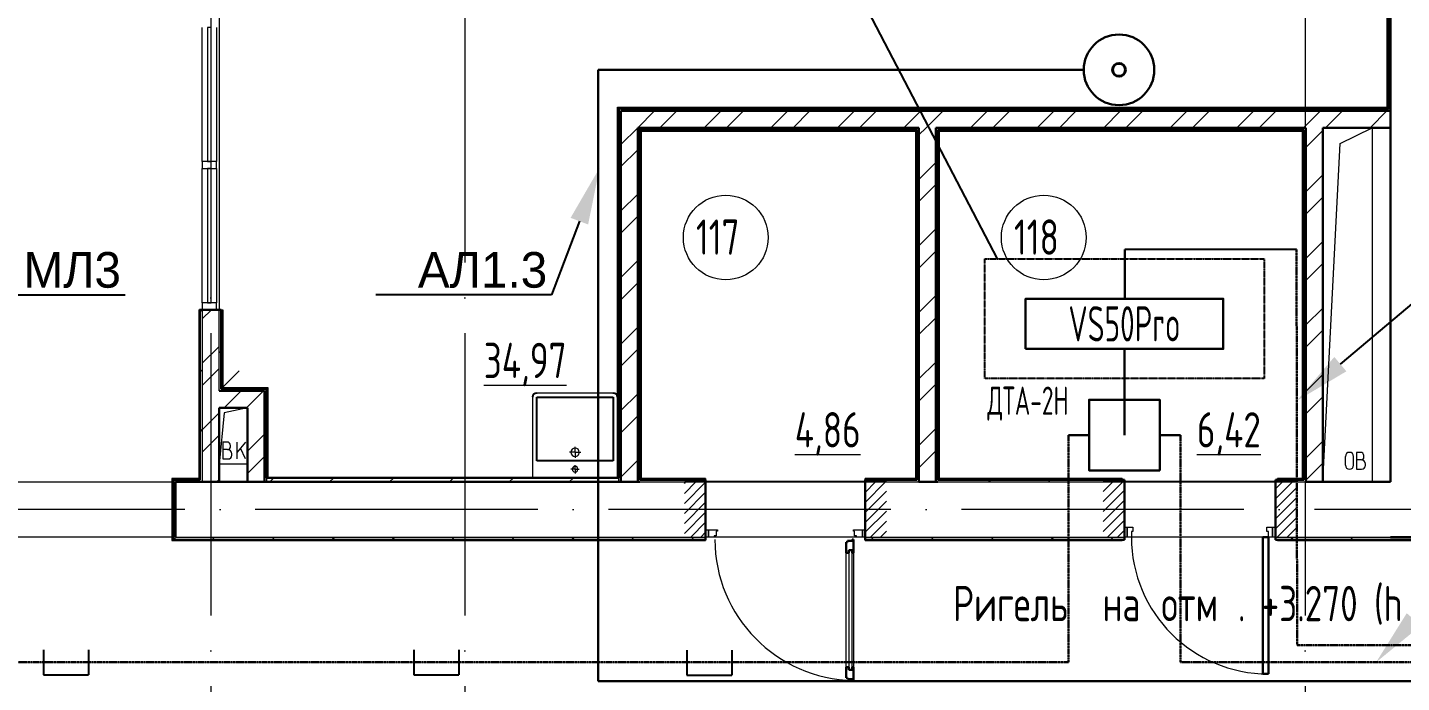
# Model space of a CAD drawing. Header units: millimetres. Extents: x -259793 to 503324, y -44556 to 93494.
# Drawn here: x -31705 to -21975, y -14150 to -9509 of the extents above; entities that cross this region are included whole.
import ezdxf
from ezdxf import colors
from ezdxf.entities.mleader import LeaderData, LeaderLine
from ezdxf.math import Vec2, Vec3

# ---------------------------------------------------------------- set-up
doc = ezdxf.new("R2010")
doc.units = ezdxf.units.MM
for name, pattern in [('ADSK_Линия сетки', [25, 20, -2.5, 0, -2.5]), ('ADSK_Сверху', [450, 300, -150]), ('ADSK_Штриховая_ш2 п1_5', [4.5, 3, -1.5]), ('HIDDEN', [0.375, 0.25, -0.125]), ('фантом2', [31.75, 15.875, -3.175, 3.175, -3.175, 3.175, -3.175])]:
    doc.linetypes.add(name, pattern=pattern)
doc.layers.add('PDF _06 ТВ кабель эфирный', color=5, linetype='Continuous')
doc.layers.add('Узлы', color=7, linetype='Continuous')
for name, color, linetype, lineweight in [('RC-Выноски', 7, 'Continuous', 0), ('RC-Линии_связи-Адресные', 5, 'Continuous', 30), ('Text', 7, 'Continuous', 15), ('Аннотация', 7, 'Continuous', 18), ('Витраж', 7, 'Continuous', 9), ('Двери', 252, 'Continuous', 9), ('Линии', 7, 'Continuous', 9), ('лс', 5, 'Continuous', 30), ('Марки помещений', 252, 'Continuous', 20), ('Оборудование', 8, 'Continuous', 18), ('Ограждение', 252, 'Continuous', 9), ('Оси', 252, 'Continuous', 9), ('Панели витража', 252, 'Continuous', 9), ('Перекрытие', 252, 'Continuous', 18), ('Примечания', 7, 'Continuous', 25), ('Радио', 7, 'Continuous', 30), ('Стены внутренние', 7, 'Continuous', 18), ('Стены наружные', 7, 'Continuous', 18), ('Стены штриховка', 7, 'Continuous', 9)]:
    doc.layers.add(name, color=color, linetype=linetype, lineweight=lineweight)
doc.layers.add('Двери открывание', color=7, linetype='Continuous', lineweight=9, true_color=0xc0c0c0)
doc.styles.add('GOST Common_3', font='', dxfattribs={"height": 3.5})
doc.styles.add('Mipgost_5', font='', dxfattribs={"height": 250})
doc.styles.add('TEXT', font='', dxfattribs={"width": 0.75})
doc.styles.get('GOST Common_3').set_extended_font_data('GOST 2.304 type A')
doc.styles.get('Mipgost_5').set_extended_font_data('Mipgost')
doc.styles.get('TEXT').set_extended_font_data('GOST type A')
pattern_1 = [(0, (-32119.8, 96), (0, 600), []), (90, (-32119.8, 96), (-600, 4e-14), [])]

# ---------------------------------------------------------------- blocks, each defined once
blk = doc.blocks.new('РозеткаТВ')
at = {"layer": 'Text', "color": 3, "lineweight": 30}
blk.add_circle((-3.6, 3.2), 250, dxfattribs=at)
at = {"layer": 'Text', "color": 3, "lineweight": 40}
blk.add_circle((-3.6, 3.2), 45.8, dxfattribs=at)
blk = doc.blocks.new('_None')
blk = doc.blocks.new('1 этаж')
at = {"layer": 'Двери', "lineweight": 18, "true_color": 0x636466}
h = blk.add_hatch(dxfattribs=at)
h.set_pattern_fill('FP_2', color=251, angle=180, style=0, pattern_type=2)
h.set_pattern_definition([(225, (-26210.93, -11543.73), (35.3553, -35.3553), [])])
h.paths.add_polyline_path([(-25620.9, -11738.7), (-25620.9, -11348.7), (-25770.9, -11348.7), (-25770.9, -11738.7)])
h.paths.add_polyline_path([(-27050.9, -11738.7), (-26900.9, -11738.7), (-26900.9, -11348.7), (-27050.9, -11348.7)])
h = blk.add_hatch(dxfattribs=at)
h.set_pattern_fill('FP_2', color=251, angle=180, style=0, pattern_type=2)
h.set_pattern_definition([(225, (-23400.93, -11543.73), (35.3553, -35.3553), [])])
h.paths.add_polyline_path([(-22715.9, -11738.7), (-22715.9, -11348.7), (-22865.9, -11348.7), (-22865.9, -11738.7)])
h.paths.add_polyline_path([(-24085.9, -11738.7), (-23935.9, -11738.7), (-23935.9, -11348.7), (-24085.9, -11348.7)])
at = {"layer": 'Ограждение', "true_color": 0x636466}
h = blk.add_hatch(dxfattribs=at)
h.set_pattern_fill('FP_25', color=251, style=0, pattern_type=2)
h.set_pattern_definition(pattern_1)
h.paths.add_polyline_path([(-30485.8, -11328.7), (-30485.8, -10128.7), (-30490.8, -10128.7), (-30490.8, -11323.7)])
h = blk.add_hatch(dxfattribs=at)
h.set_pattern_fill('FP_25', color=251, style=0, pattern_type=2)
h.set_pattern_definition(pattern_1)
h.paths.add_polyline_path([(-26900.9, -11763.7), (-26900.9, -11758.7), (-30675.8, -11758.7), (-30680.8, -11763.7), (-28019.6, -11763.7)])
h = blk.add_hatch(dxfattribs=at)
h.set_pattern_fill('FP_25', color=251, style=0, pattern_type=2)
h.set_pattern_definition(pattern_1)
h.paths.add_polyline_path([(-23950.9, -11763.7), (-23950.9, -11758.7), (-25770.9, -11758.7), (-25770.9, -11763.7), (-25149.4, -11763.7)])
h = blk.add_hatch(dxfattribs=at)
h.set_pattern_fill('FP_26', color=251, style=0, pattern_type=2)
h.set_pattern_definition(pattern_1)
h.paths.add_polyline_path([(-20844.2, -11763.7), (-20680.8, -11763.7), (-20685.8, -11758.7), (-22850.9, -11758.7), (-22850.9, -11763.7), (-21561.7, -11763.7)])
at = {"color": 251, "lineweight": 18, "true_color": 0x636466}
for p, q in [((-22407, -8950.2), (-22180.8, -8838.7)), ((-22180.8, -8838.7), (-22180.8, -11348.7)), ((-22530.8, -11348.7), (-22407, -8950.2)), ((-30311.4, -10859.1), (-30345.8, -11223.7)), ((-30145.8, -10823.7), (-30311.4, -10859.1)), ((-30289, -11065.9), (-30319, -11065.9)), ((-30319, -11065.9), (-30319, -11185.9)), ((-30265.7, -11099.3), (-30265.7, -11089.3)), ((-30159, -11065.9), (-30219, -11137.4)), ((-30219, -11185.9), (-30219, -11065.9)), ((-30285.7, -11119.3), (-30319, -11119.3)), ((-30319, -11185.9), (-30282.3, -11185.9)), ((-30255.7, -11159.3), (-30255.7, -11149.3)), ((-30159, -11185.9), (-30195, -11108.8)), ((-22370.1, -11230.2), (-22370.1, -11167.6)), ((-22312.7, -11230.2), (-22312.7, -11167.6)), ((-22262.6, -11138.9), (-22292.6, -11138.9)), ((-22292.6, -11138.9), (-22292.6, -11258.9)), ((-22239.2, -11172.2), (-22239.2, -11162.2)), ((-30145.8, -11223.7), (-30345.8, -11223.7)), ((-22259.2, -11192.2), (-22292.6, -11192.2)), ((-22292.6, -11258.9), (-22255.9, -11258.9)), ((-22229.2, -11232.2), (-22229.2, -11222.2))]:
    blk.add_line(p, q, dxfattribs=at)
for centre, radius, start, end in [((-30289, -11089.3), 23.3, 0, 90), ((-30285.7, -11099.3), 20, 270, 0), ((-30285.7, -11149.3), 30, 0, 90), ((-30282.3, -11159.3), 26.7, 270, 0), ((-22341.4, -11167.6), 28.7, 0, 180), ((-22262.6, -11162.2), 23.3, 0, 90), ((-22259.2, -11172.2), 20, 270, 0), ((-22341.4, -11230.2), 28.7, 180, 0), ((-22259.2, -11222.2), 30, 0, 90), ((-22255.9, -11232.2), 26.7, 270, 0)]:
    blk.add_arc(centre, radius, start, end, dxfattribs=at)
at = {"layer": 'Витраж', "color": 251, "true_color": 0x636466}
for p, q in [((-30465.8, -9078.7), (-30465.8, -8128.7)), ((-30365.8, -8128.7), (-30365.8, -9078.7)), ((-30465.8, -10078.7), (-30465.8, -9128.7)), ((-30365.8, -9128.7), (-30365.8, -10078.7))]:
    blk.add_line(p, q, dxfattribs=at)
at = {"layer": 'Витраж', "color": 251, "lineweight": 18, "true_color": 0x636466, "extrusion": (0, 0, -1)}
for p, q in [((-30465.8, -9078.7), (-30465.8, -9128.7)), ((-30365.8, -9078.7), (-30465.8, -9078.7)), ((-30465.8, -9128.7), (-30365.8, -9128.7)), ((-30365.8, -9128.7), (-30365.8, -9078.7)), ((-30465.8, -10078.7), (-30465.8, -10128.7)), ((-30365.8, -10078.7), (-30465.8, -10078.7)), ((-30365.8, -10128.7), (-30365.8, -10078.7)), ((-30465.8, -10128.7), (-30365.8, -10128.7))]:
    blk.add_line(p, q, dxfattribs=at)
at = {"layer": 'Двери', "color": 251, "linetype": 'ADSK_Штриховая_ш2 п1_5', "true_color": 0x636466}
for p, q in [((-26900.9, -11348.7), (-27050.9, -11348.7)), ((-26900.9, -11738.7), (-26900.9, -11348.7)), ((-25620.9, -11348.7), (-25770.9, -11348.7)), ((-25770.9, -11348.7), (-25770.9, -11738.7)), ((-23935.9, -11348.7), (-24085.9, -11348.7)), ((-23935.9, -11738.7), (-23935.9, -11348.7)), ((-22715.9, -11348.7), (-22865.9, -11348.7)), ((-22865.9, -11348.7), (-22865.9, -11738.7)), ((-27050.9, -11738.7), (-26900.9, -11738.7)), ((-25770.9, -11738.7), (-25620.9, -11738.7)), ((-24085.9, -11738.7), (-23935.9, -11738.7)), ((-22865.9, -11738.7), (-22715.9, -11738.7))]:
    blk.add_line(p, q, dxfattribs=at)
at = {"layer": 'Двери', "color": 251, "true_color": 0x636466}
for p, q in [((-23935.9, -11668.7), (-23915.9, -11668.7)), ((-23935.9, -11738.7), (-23935.9, -11668.7)), ((-23915.9, -11738.7), (-23915.9, -11668.7)), ((-23915.9, -11668.7), (-23875.9, -11668.7)), ((-23915.9, -11668.7), (-23915.9, -11738.7)), ((-23875.9, -11668.7), (-23875.9, -11698.7)), ((-22925.9, -11668.7), (-22885.9, -11668.7)), ((-22925.9, -11698.7), (-22925.9, -11668.7)), ((-22885.9, -11668.7), (-22885.9, -11738.7)), ((-22885.9, -11738.7), (-22885.9, -11668.7)), ((-22885.9, -11668.7), (-22865.9, -11668.7)), ((-22865.9, -11668.7), (-22865.9, -11738.7)), ((-26900.9, -11688.7), (-26880.9, -11688.7)), ((-26900.9, -11738.7), (-26900.9, -11688.7)), ((-26880.9, -11738.7), (-26900.9, -11738.7)), ((-26880.9, -11688.7), (-26880.9, -11738.7)), ((-26880.9, -11688.7), (-26816.9, -11688.7)), ((-26880.9, -11738.7), (-26880.9, -11688.7)), ((-26839.9, -11738.7), (-26880.9, -11738.7)), ((-26839.9, -11730.7), (-26839.9, -11738.7)), ((-26825.9, -11730.7), (-26839.9, -11730.7)), ((-26825.9, -11696.7), (-26825.9, -11730.7)), ((-26816.9, -11696.7), (-26825.9, -11696.7)), ((-26816.9, -11688.7), (-26816.9, -11696.7)), ((-25854.9, -11688.7), (-25790.9, -11688.7)), ((-25854.9, -11696.7), (-25854.9, -11688.7)), ((-25845.9, -11696.7), (-25854.9, -11696.7)), ((-25845.9, -11730.7), (-25845.9, -11696.7)), ((-25831.9, -11730.7), (-25845.9, -11730.7)), ((-25831.9, -11738.7), (-25831.9, -11730.7)), ((-25790.9, -11738.7), (-25831.9, -11738.7)), ((-25790.9, -11688.7), (-25770.9, -11688.7)), ((-25790.9, -11738.7), (-25790.9, -11688.7)), ((-25790.9, -11688.7), (-25790.9, -11738.7)), ((-25770.9, -11738.7), (-25790.9, -11738.7)), ((-25770.9, -11688.7), (-25770.9, -11738.7)), ((-23915.9, -11738.7), (-23935.9, -11738.7)), ((-23885.9, -11738.7), (-23915.9, -11738.7)), ((-23885.9, -11698.7), (-23885.9, -11738.7)), ((-23875.9, -11698.7), (-23885.9, -11698.7)), ((-22915.9, -11698.7), (-22925.9, -11698.7)), ((-22915.9, -11738.7), (-22915.9, -11698.7)), ((-22885.9, -11738.7), (-22915.9, -11738.7)), ((-22865.9, -11738.7), (-22885.9, -11738.7)), ((-25904.9, -12660.7), (-25904.9, -11850.7)), ((-25887.9, -11832.7), (-25887.9, -12678.7)), ((-25863.9, -11832.7), (-25887.9, -11832.7)), ((-25863.9, -12678.7), (-25863.9, -11832.7)), ((-25854.9, -11850.7), (-25854.9, -12660.7)), ((-25887.9, -12678.7), (-25863.9, -12678.7))]:
    blk.add_line(p, q, dxfattribs=at)
at = {"layer": 'Двери', "color": 251, "lineweight": 30, "true_color": 0x636466}
for p, q in [((-25896.9, -11774.7), (-25896.9, -11765.7)), ((-25896.9, -11765.7), (-25862.9, -11765.7)), ((-25862.9, -11756.7), (-25854.9, -11756.7)), ((-25862.9, -11765.7), (-25862.9, -11756.7)), ((-25854.9, -11756.7), (-25854.9, -11850.7)), ((-22955.9, -12708.7), (-22955.9, -11738.7)), ((-22955.9, -11738.7), (-22915.9, -11738.7)), ((-22915.9, -11738.7), (-22915.9, -12708.7)), ((-25904.9, -11774.7), (-25896.9, -11774.7)), ((-25904.9, -11850.7), (-25904.9, -11774.7)), ((-25904.9, -11850.7), (-25887.9, -11850.7)), ((-25887.9, -11850.7), (-25887.9, -11832.7)), ((-25887.9, -11832.7), (-25863.9, -11832.7)), ((-25863.9, -11832.7), (-25863.9, -11850.7)), ((-25863.9, -11850.7), (-25854.9, -11850.7)), ((-25904.9, -12736.7), (-25904.9, -12660.7)), ((-25904.9, -12660.7), (-25887.9, -12660.7)), ((-25896.9, -12736.7), (-25904.9, -12736.7)), ((-25896.9, -12745.7), (-25896.9, -12736.7)), ((-25862.9, -12745.7), (-25896.9, -12745.7)), ((-25887.9, -12660.7), (-25887.9, -12678.7)), ((-25887.9, -12678.7), (-25863.9, -12678.7)), ((-25863.9, -12660.7), (-25854.9, -12660.7)), ((-25863.9, -12678.7), (-25863.9, -12660.7)), ((-25862.9, -12754.7), (-25862.9, -12745.7)), ((-25854.9, -12660.7), (-25854.9, -12754.7)), ((-22915.9, -12708.7), (-22955.9, -12708.7)), ((-25854.9, -12754.7), (-25862.9, -12754.7))]:
    blk.add_line(p, q, dxfattribs=at)
at = {"layer": 'Двери', "color": 251, "true_color": 0x636466}
blk.add_arc((-22915.9, -11738.7), 970, 180, 270, dxfattribs=at)
at = {"layer": 'Двери открывание', "color": 251, "true_color": 0x636466}
blk.add_arc((-25836.9, -11756.7), 998, 180, 268.96655, dxfattribs=at)
at = {"layer": 'Линии', "color": 251, "linetype": 'ADSK_Сверху', "ltscale": 100, "true_color": 0x636466}
for p, q in [((-32675.8, -11348.7), (-30655.8, -11348.7)), ((-30655.8, -11738.7), (-32675.8, -11738.7))]:
    blk.add_line(p, q, dxfattribs=at)
at = {"layer": 'Марки помещений', "color": 251, "true_color": 0x636466}
for centre in [(-26758.4, -9616.7), (-24506.5, -9616.7)]:
    blk.add_circle(centre, 300, dxfattribs=at)
at = {"layer": 'Оборудование', "color": 251, "true_color": 0x636466}
blk.add_line((-30330.8, -10688.7), (-30204.4, -10562.3), dxfattribs=at)
at = {"layer": 'Ограждение', "color": 251, "true_color": 0x636466}
for p, q in [((-22075.8, -8693.7), (-22075.8, -5543.7)), ((-27525.8, -8693.7), (-22075.8, -8693.7)), ((-27525.8, -8693.7), (-27515.8, -8703.7)), ((-27525.8, -10748.7), (-27525.8, -8693.7)), ((-22065.8, -8703.7), (-22075.8, -8693.7)), ((-27365.8, -8853.7), (-27355.8, -8863.7)), ((-25415.8, -8863.7), (-25405.8, -8853.7)), ((-25255.8, -8853.7), (-25245.8, -8863.7)), ((-22675.8, -8863.7), (-22665.8, -8853.7)), ((-27355.8, -8863.7), (-25415.8, -8863.7)), ((-27355.8, -11323.7), (-27355.8, -8863.7)), ((-25415.8, -8863.7), (-25415.8, -11323.7)), ((-25245.8, -8863.7), (-22675.8, -8863.7)), ((-25245.8, -11323.7), (-25245.8, -8863.7)), ((-22675.8, -8863.7), (-22675.8, -11323.7)), ((-30490.8, -10128.7), (-30485.8, -10128.7)), ((-30490.8, -10128.7), (-30490.8, -11323.7)), ((-30330.8, -10128.7), (-30320.8, -10128.7)), ((-30320.8, -10128.7), (-30320.8, -10678.7)), ((-30320.8, -10678.7), (-30330.8, -10688.7)), ((-30320.8, -10678.7), (-30000.8, -10678.7)), ((-30000.8, -10678.7), (-30010.8, -10688.7)), ((-30000.8, -10678.7), (-30000.8, -11318.7)), ((-30490.8, -11323.7), (-30680.8, -11323.7)), ((-30680.8, -11323.7), (-30675.8, -11328.7)), ((-30680.8, -11323.7), (-30680.8, -11763.7)), ((-30490.8, -11323.7), (-30485.8, -11328.7)), ((-27365.8, -11333.7), (-27355.8, -11323.7)), ((-26900.9, -11323.7), (-27355.8, -11323.7)), ((-26900.9, -11323.7), (-26900.9, -11333.7)), ((-25770.9, -11333.7), (-25770.9, -11323.7)), ((-25415.8, -11323.7), (-25770.9, -11323.7)), ((-25405.8, -11333.7), (-25415.8, -11323.7)), ((-25255.8, -11333.7), (-25245.8, -11323.7)), ((-23950.9, -11323.7), (-25245.8, -11323.7)), ((-23950.9, -11323.7), (-23950.9, -11333.7)), ((-22850.9, -11333.7), (-22850.9, -11323.7)), ((-22675.8, -11323.7), (-22850.9, -11323.7)), ((-22665.8, -11333.7), (-22675.8, -11323.7)), ((-30680.8, -11763.7), (-30675.8, -11758.7)), ((-30680.8, -11763.7), (-26900.9, -11763.7)), ((-26900.9, -11758.7), (-26900.9, -11763.7)), ((-25770.9, -11763.7), (-25770.9, -11758.7)), ((-25770.9, -11763.7), (-23950.9, -11763.7)), ((-23950.9, -11758.7), (-23950.9, -11763.7)), ((-22850.9, -11763.7), (-22850.9, -11758.7)), ((-22850.9, -11763.7), (-20680.8, -11763.7))]:
    blk.add_line(p, q, dxfattribs=at)
at = {"layer": 'Оси', "color": 251, "linetype": 'ADSK_Линия сетки', "ltscale": 100, "true_color": 0x636466}
for p, q in [((-30405.8, 32206.9), (-30405.8, -33769.9)), ((-28605.8, 32206.9), (-28605.8, -33769.9)), ((-22655.8, 32206.9), (-22655.8, -32499.9)), ((4411.5, -11543.7), (-72528.1, -11543.7))]:
    blk.add_line(p, q, dxfattribs=at)
at = {"layer": 'Панели витража', "color": 251, "lineweight": 18, "true_color": 0x636466}
for p, q in [((-30428.3, -8128.7), (-30428.3, -9078.7)), ((-30403.3, -8128.7), (-30428.3, -8128.7)), ((-30403.3, -9078.7), (-30403.3, -8128.7)), ((-30428.3, -9078.7), (-30403.3, -9078.7)), ((-30428.3, -9128.7), (-30428.3, -10078.7)), ((-30403.3, -9128.7), (-30428.3, -9128.7)), ((-30403.3, -10078.7), (-30403.3, -9128.7)), ((-30428.3, -10078.7), (-30403.3, -10078.7))]:
    blk.add_line(p, q, dxfattribs=at)
at = {"layer": 'Перекрытие', "color": 251, "ltscale": 100, "true_color": 0x636466}
for p, q in [((-30145.8, -11223.7), (-30345.8, -11223.7)), ((-26900.9, -11343.7), (-25770.9, -11343.7)), ((-23935.9, -11343.7), (-22865.9, -11343.7))]:
    blk.add_line(p, q, dxfattribs=at)
at = {"layer": 'Стены внутренние', "color": 251, "lineweight": 30, "true_color": 0x636466}
for p, q in [((-22050.8, -8838.7), (-22050.8, -11348.7)), ((-30145.8, -11348.7), (-30345.8, -11348.7)), ((-26900.9, -11738.7), (-26900.9, -11348.7)), ((-25770.9, -11348.7), (-25770.9, -11738.7)), ((-25255.8, -11348.7), (-25390.8, -11348.7)), ((-23935.9, -11738.7), (-23935.9, -11348.7)), ((-22865.9, -11348.7), (-22865.9, -11738.7)), ((-22050.8, -11348.7), (-22530.8, -11348.7))]:
    blk.add_line(p, q, dxfattribs=at)
at = {"layer": 'Стены внутренние', "color": 251, "true_color": 0x636466}
for p, q in [((-27365.8, -11348.7), (-25770.9, -11348.7)), ((-25255.8, -11348.7), (-22865.9, -11348.7)), ((-30655.8, -11738.7), (-26900.9, -11738.7)), ((-25831.9, -11738.7), (-26839.9, -11738.7)), ((-25770.9, -11738.7), (-23935.9, -11738.7)), ((-22915.9, -11738.7), (-23885.9, -11738.7)), ((-22865.9, -11738.7), (-22050.8, -11738.7))]:
    blk.add_line(p, q, dxfattribs=at)
at = {"layer": 'Стены наружные', "color": 251, "lineweight": 30, "true_color": 0x636466}
for p, q in [((-22050.8, -8838.7), (-22050.8, -5443.7)), ((-22065.8, -5523.7), (-22065.8, -8703.7)), ((-22065.8, -8703.7), (-27515.8, -8703.7)), ((-27515.8, -8703.7), (-27515.8, -11318.7)), ((-22050.8, -8718.7), (-27500.8, -8718.7)), ((-27500.8, -8718.7), (-27500.8, -11348.7)), ((-27380.8, -8838.7), (-25390.8, -8838.7)), ((-27380.8, -11348.7), (-27380.8, -8838.7)), ((-27365.8, -8853.7), (-25405.8, -8853.7)), ((-27365.8, -11333.7), (-27365.8, -8853.7)), ((-25405.8, -8853.7), (-25405.8, -11333.7)), ((-25390.8, -8838.7), (-25390.8, -11348.7)), ((-25270.8, -8838.7), (-22650.8, -8838.7)), ((-25270.8, -11348.7), (-25270.8, -8838.7)), ((-25255.8, -8853.7), (-22665.8, -8853.7)), ((-25255.8, -11333.7), (-25255.8, -8853.7)), ((-22665.8, -8853.7), (-22665.8, -11333.7)), ((-22650.8, -8838.7), (-22650.8, -11348.7)), ((-22530.8, -8838.7), (-22050.8, -8838.7)), ((-22530.8, -11348.7), (-22530.8, -8838.7)), ((-30330.8, -10128.7), (-30485.8, -10128.7)), ((-30485.8, -10128.7), (-30485.8, -11328.7)), ((-30330.8, -10688.7), (-30330.8, -10128.7)), ((-30010.8, -10688.7), (-30330.8, -10688.7)), ((-30010.8, -11318.7), (-30010.8, -10688.7)), ((-30025.8, -10703.7), (-30345.8, -10703.7)), ((-30025.8, -11348.7), (-30025.8, -10703.7)), ((-30345.8, -11348.7), (-30345.8, -10823.7)), ((-30345.8, -10823.7), (-30145.8, -10823.7)), ((-30145.8, -10823.7), (-30145.8, -11348.7)), ((-30485.8, -11328.7), (-30675.8, -11328.7)), ((-30675.8, -11328.7), (-30675.8, -11758.7)), ((-30480.8, -11333.7), (-30670.8, -11333.7)), ((-30670.8, -11333.7), (-30670.8, -11753.7)), ((-30655.8, -11348.7), (-30345.8, -11348.7)), ((-30655.8, -11738.7), (-30655.8, -11348.7)), ((-30145.8, -11348.7), (-27365.8, -11348.7)), ((-27515.8, -11318.7), (-30010.8, -11318.7)), ((-26900.9, -11333.7), (-27365.8, -11333.7)), ((-26900.9, -11348.7), (-26900.9, -11333.7)), ((-25405.8, -11333.7), (-25770.9, -11333.7)), ((-25770.9, -11333.7), (-25770.9, -11348.7)), ((-23935.9, -11333.7), (-25255.8, -11333.7)), ((-23935.9, -11348.7), (-23935.9, -11333.7)), ((-22665.8, -11333.7), (-22865.9, -11333.7)), ((-22865.9, -11333.7), (-22865.9, -11348.7)), ((-22650.8, -11348.7), (-22530.8, -11348.7)), ((-30675.8, -11758.7), (-26900.9, -11758.7)), ((-30670.8, -11753.7), (-30655.8, -11753.7)), ((-26900.9, -11758.7), (-26900.9, -11738.7)), ((-25770.9, -11738.7), (-25770.9, -11758.7)), ((-25770.9, -11758.7), (-23935.9, -11758.7)), ((-23935.9, -11758.7), (-23935.9, -11738.7)), ((-22865.9, -11738.7), (-22865.9, -11758.7)), ((-22865.9, -11758.7), (-20685.8, -11758.7)), ((-21606.8, -11738.7), (-22050.8, -11738.7))]:
    blk.add_line(p, q, dxfattribs=at)
at = {"layer": 'Стены наружные', "color": 251, "true_color": 0x636466}
for p, q in [((-30345.8, -6528.7), (-30345.8, -10128.7)), ((-25770.9, -11348.7), (-25390.8, -11348.7)), ((-22865.9, -11348.7), (-22650.8, -11348.7))]:
    blk.add_line(p, q, dxfattribs=at)
at = {"layer": 'Стены наружные', "color": 251, "linetype": 'Continuous', "lineweight": 9, "true_color": 0x636466}
for p, q in [((-27382.1, -8838.7), (-27262.1, -8718.7)), ((-27358.1, -8718.7), (-27343.1, -8703.7)), ((-27225, -8838.7), (-27105, -8718.7)), ((-26933.8, -8718.7), (-26918.8, -8703.7)), ((-26910.7, -8838.7), (-26790.7, -8718.7)), ((-26753.5, -8838.7), (-26633.5, -8718.7)), ((-26509.6, -8718.7), (-26494.6, -8703.7)), ((-26439.2, -8838.7), (-26319.2, -8718.7)), ((-26282, -8838.7), (-26162, -8718.7)), ((-26085.3, -8718.7), (-26070.3, -8703.7)), ((-25967.7, -8838.7), (-25847.7, -8718.7)), ((-25810.6, -8838.7), (-25690.6, -8718.7)), ((-25661, -8718.7), (-25646, -8703.7)), ((-25496.3, -8838.7), (-25376.3, -8718.7)), ((-25339.1, -8838.7), (-25219.1, -8718.7)), ((-25236.8, -8718.7), (-25221.8, -8703.7)), ((-25024.8, -8838.7), (-24904.8, -8718.7)), ((-24867.6, -8838.7), (-24747.6, -8718.7)), ((-24812.5, -8718.7), (-24797.5, -8703.7)), ((-24553.3, -8838.7), (-24433.3, -8718.7)), ((-24396.2, -8838.7), (-24276.2, -8718.7)), ((-24388.3, -8718.7), (-24373.3, -8703.7)), ((-24081.9, -8838.7), (-23961.9, -8718.7)), ((-23964, -8718.7), (-23949, -8703.7)), ((-23924.7, -8838.7), (-23804.7, -8718.7)), ((-23610.4, -8838.7), (-23490.4, -8718.7)), ((-23539.7, -8718.7), (-23524.7, -8703.7)), ((-23453.3, -8838.7), (-23333.3, -8718.7)), ((-23138.9, -8838.7), (-23018.9, -8718.7)), ((-23115.5, -8718.7), (-23100.5, -8703.7)), ((-22981.8, -8838.7), (-22861.8, -8718.7)), ((-22691.2, -8718.7), (-22676.2, -8703.7)), ((-22667.5, -8838.7), (-22547.5, -8718.7)), ((-22510.3, -8838.7), (-22390.3, -8718.7)), ((-22266.9, -8718.7), (-22251.9, -8703.7)), ((-22196, -8838.7), (-22076, -8718.7)), ((-27500.8, -8957.4), (-27382.1, -8838.7)), ((-27319.8, -8853.7), (-27319.8, -8838.7)), ((-26719.8, -8853.7), (-26719.8, -8838.7)), ((-26119.8, -8853.7), (-26119.8, -8838.7)), ((-25519.8, -8853.7), (-25519.8, -8838.7)), ((-25390.8, -8890.4), (-25339.1, -8838.7)), ((-24947.5, -8853.7), (-24932.5, -8838.7)), ((-24523.3, -8853.7), (-24508.3, -8838.7)), ((-24099, -8853.7), (-24084, -8838.7)), ((-23674.7, -8853.7), (-23659.7, -8838.7)), ((-23250.5, -8853.7), (-23235.5, -8838.7)), ((-22826.2, -8853.7), (-22811.2, -8838.7)), ((-27515.8, -8876.4), (-27500.8, -8861.4)), ((-25405.8, -8887.7), (-25390.8, -8872.7)), ((-22650.8, -8979.2), (-22530.8, -8859.2)), ((-27500.8, -9114.6), (-27380.8, -8994.6)), ((-25390.8, -9204.7), (-25270.8, -9084.7)), ((-22665.8, -9117.6), (-22650.8, -9102.6)), ((-27380.8, -9165.7), (-27365.8, -9150.7)), ((-25390.8, -9361.9), (-25270.8, -9241.9)), ((-25270.8, -9177), (-25255.8, -9162)), ((-22650.8, -9293.5), (-22530.8, -9173.5)), ((-27515.8, -9300.7), (-27500.8, -9285.7)), ((-27500.8, -9428.9), (-27380.8, -9308.9)), ((-25405.8, -9312), (-25390.8, -9297)), ((-22650.8, -9450.7), (-22530.8, -9330.7)), ((-27500.8, -9586), (-27380.8, -9466)), ((-22665.8, -9541.9), (-22650.8, -9526.9)), ((-27380.8, -9589.9), (-27365.8, -9574.9)), ((-25390.8, -9676.2), (-25270.8, -9556.2)), ((-25270.8, -9601.3), (-25255.8, -9586.3)), ((-27515.8, -9724.9), (-27500.8, -9709.9)), ((-25405.8, -9736.3), (-25390.8, -9721.3)), ((-25390.8, -9833.3), (-25270.8, -9713.3)), ((-22650.8, -9765), (-22530.8, -9645)), ((-27500.8, -9900.3), (-27380.8, -9780.3)), ((-22650.8, -9922.1), (-22530.8, -9802.1)), ((-27500.8, -10057.5), (-27380.8, -9937.5)), ((-27380.8, -10014.2), (-27365.8, -9999.2)), ((-25270.8, -10025.5), (-25255.8, -10010.5)), ((-22665.8, -9966.1), (-22650.8, -9951.1)), ((-25390.8, -10147.6), (-25270.8, -10027.6)), ((-22650.8, -10236.4), (-22530.8, -10116.4)), ((-30485.8, -10149.4), (-30480.8, -10144.4)), ((-30485.8, -10220.1), (-30480.8, -10215.1)), ((-30480.8, -10144.4), (-30465.8, -10129.4)), ((-30465.8, -10193.7), (-30400.8, -10128.7)), ((-27515.8, -10149.2), (-27500.8, -10134.2)), ((-25405.8, -10160.5), (-25390.8, -10145.5)), ((-25390.8, -10304.8), (-25270.8, -10184.8)), ((-30485.8, -10290.8), (-30480.8, -10285.8)), ((-27500.8, -10371.8), (-27380.8, -10251.8)), ((-22650.8, -10393.6), (-22530.8, -10273.6)), ((-30485.8, -10361.5), (-30480.8, -10356.5)), ((-30465.8, -10508), (-30345.8, -10388)), ((-27500.8, -10528.9), (-27380.8, -10408.9)), ((-22665.8, -10390.4), (-22650.8, -10375.4)), ((-30485.8, -10432.2), (-30480.8, -10427.2)), ((-30485.8, -10502.9), (-30480.8, -10497.9)), ((-30345.8, -10433.6), (-30330.8, -10418.6)), ((-27380.8, -10438.5), (-27365.8, -10423.5)), ((-25390.8, -10619.1), (-25270.8, -10499.1)), ((-25270.8, -10449.8), (-25255.8, -10434.8)), ((-30485.8, -10573.6), (-30480.8, -10568.6)), ((-30480.8, -10568.6), (-30465.8, -10553.6)), ((-30465.8, -10665.2), (-30345.8, -10545.2)), ((-27515.8, -10573.5), (-27500.8, -10558.5)), ((-25405.8, -10584.8), (-25390.8, -10569.8)), ((-22650.8, -10707.9), (-22530.8, -10587.9)), ((-30485.8, -10644.3), (-30480.8, -10639.3)), ((-30191.6, -10703.7), (-30176.6, -10688.7)), ((-25390.8, -10776.3), (-25270.8, -10656.3)), ((-30485.8, -10715.1), (-30480.8, -10710.1)), ((-30485.8, -10785.8), (-30480.8, -10780.8)), ((-30310, -10823.7), (-30190, -10703.7)), ((-30145.8, -10816.6), (-30032.9, -10703.7)), ((-27500.8, -10843.3), (-27380.8, -10723.3)), ((-22665.8, -10814.7), (-22650.8, -10799.7)), ((-22650.8, -10865.1), (-22530.8, -10745.1)), ((-30485.8, -10856.5), (-30480.8, -10851.5)), ((-30465.8, -10979.5), (-30345.8, -10859.5)), ((-30152.9, -10823.7), (-30145.8, -10816.6)), ((-27500.8, -11000.4), (-27380.8, -10880.4)), ((-27380.8, -10862.7), (-27365.8, -10847.7)), ((-25270.8, -10874), (-25255.8, -10859)), ((-30485.8, -10927.2), (-30480.8, -10922.2)), ((-30485.8, -10997.9), (-30480.8, -10992.9)), ((-30480.8, -10992.9), (-30465.8, -10977.9)), ((-30025.8, -10962.2), (-30010.8, -10947.2)), ((-27515.8, -10997.7), (-27500.8, -10982.7)), ((-25405.8, -11009), (-25390.8, -10994)), ((-25390.8, -11090.6), (-25270.8, -10970.6)), ((-30485.8, -11068.6), (-30480.8, -11063.6)), ((-30465.8, -11136.6), (-30345.8, -11016.6)), ((-30145.8, -11131), (-30025.8, -11011)), ((-22650.8, -11179.4), (-22530.8, -11059.4)), ((-30485.8, -11139.3), (-30480.8, -11134.3)), ((-30145.8, -11288.1), (-30025.8, -11168.1)), ((-25390.8, -11247.7), (-25270.8, -11127.7)), ((-30485.8, -11210), (-30480.8, -11205)), ((-30485.8, -11280.7), (-30480.8, -11275.7)), ((-27500.8, -11314.7), (-27380.8, -11194.7)), ((-27380.8, -11287), (-27365.8, -11272)), ((-25270.8, -11298.3), (-25255.8, -11283.3)), ((-22665.8, -11238.9), (-22650.8, -11223.9)), ((-22650.8, -11336.5), (-22530.8, -11216.5)), ((-30675.8, -11329.3), (-30675.2, -11328.7)), ((-30609.5, -11333.7), (-30604.5, -11328.7)), ((-30538.8, -11333.7), (-30533.8, -11328.7)), ((-30363.6, -11348.7), (-30345.8, -11331)), ((-29988.1, -11348.7), (-29958.1, -11318.7)), ((-29563.8, -11348.7), (-29533.8, -11318.7)), ((-29139.6, -11348.7), (-29109.6, -11318.7)), ((-28715.3, -11348.7), (-28685.3, -11318.7)), ((-28291, -11348.7), (-28261, -11318.7)), ((-27866.8, -11348.7), (-27836.8, -11318.7)), ((-27018.3, -11348.7), (-27003.3, -11333.7)), ((-25745.5, -11348.7), (-25730.5, -11333.7)), ((-24896.9, -11348.7), (-24881.9, -11333.7)), ((-24472.7, -11348.7), (-24457.7, -11333.7)), ((-24048.4, -11348.7), (-24033.4, -11333.7)), ((-22775.6, -11348.7), (-22760.6, -11333.7)), ((-30675.8, -11400), (-30670.8, -11395)), ((-30675.8, -11470.7), (-30670.8, -11465.7)), ((-30675.8, -11541.5), (-30670.8, -11536.5)), ((-30675.8, -11612.2), (-30670.8, -11607.2)), ((-30670.8, -11607.2), (-30655.8, -11592.2)), ((-30675.8, -11682.9), (-30670.8, -11677.9)), ((-30675.8, -11753.6), (-30670.8, -11748.6)), ((-30610.2, -11758.7), (-30605.2, -11753.7)), ((-30539.5, -11758.7), (-30534.5, -11753.7)), ((-30468.8, -11758.7), (-30463.8, -11753.7)), ((-30398.1, -11758.7), (-30393.1, -11753.7)), ((-30393.1, -11753.7), (-30378.1, -11738.7)), ((-30327.4, -11758.7), (-30322.4, -11753.7)), ((-30256.7, -11758.7), (-30251.7, -11753.7)), ((-30186, -11758.7), (-30181, -11753.7)), ((-30115.3, -11758.7), (-30110.3, -11753.7)), ((-30044.6, -11758.7), (-30039.6, -11753.7)), ((-29973.8, -11758.7), (-29968.8, -11753.7)), ((-29968.8, -11753.7), (-29953.8, -11738.7)), ((-29903.1, -11758.7), (-29898.1, -11753.7)), ((-29832.4, -11758.7), (-29827.4, -11753.7)), ((-29761.7, -11758.7), (-29756.7, -11753.7)), ((-29691, -11758.7), (-29686, -11753.7)), ((-29620.3, -11758.7), (-29615.3, -11753.7)), ((-29549.6, -11758.7), (-29544.6, -11753.7)), ((-29544.6, -11753.7), (-29529.6, -11738.7)), ((-29478.9, -11758.7), (-29473.9, -11753.7)), ((-29408.2, -11758.7), (-29403.2, -11753.7)), ((-29337.4, -11758.7), (-29332.4, -11753.7)), ((-29266.7, -11758.7), (-29261.7, -11753.7)), ((-29196, -11758.7), (-29191, -11753.7)), ((-29125.3, -11758.7), (-29120.3, -11753.7)), ((-29120.3, -11753.7), (-29105.3, -11738.7)), ((-29054.6, -11758.7), (-29049.6, -11753.7)), ((-28983.9, -11758.7), (-28978.9, -11753.7)), ((-28913.2, -11758.7), (-28908.2, -11753.7)), ((-28842.5, -11758.7), (-28837.5, -11753.7)), ((-28771.8, -11758.7), (-28766.8, -11753.7)), ((-28701, -11758.7), (-28696, -11753.7)), ((-28696, -11753.7), (-28681, -11738.7)), ((-28630.3, -11758.7), (-28625.3, -11753.7)), ((-28559.6, -11758.7), (-28554.6, -11753.7)), ((-28488.9, -11758.7), (-28483.9, -11753.7)), ((-28418.2, -11758.7), (-28413.2, -11753.7)), ((-28347.5, -11758.7), (-28342.5, -11753.7)), ((-28276.8, -11758.7), (-28271.8, -11753.7)), ((-28271.8, -11753.7), (-28256.8, -11738.7)), ((-28206.1, -11758.7), (-28201.1, -11753.7)), ((-28135.4, -11758.7), (-28130.4, -11753.7)), ((-28064.7, -11758.7), (-28059.7, -11753.7)), ((-27993.9, -11758.7), (-27988.9, -11753.7)), ((-27923.2, -11758.7), (-27918.2, -11753.7)), ((-27852.5, -11758.7), (-27847.5, -11753.7)), ((-27847.5, -11753.7), (-27832.5, -11738.7)), ((-27781.8, -11758.7), (-27776.8, -11753.7)), ((-27711.1, -11758.7), (-27706.1, -11753.7)), ((-27640.4, -11758.7), (-27635.4, -11753.7)), ((-27569.7, -11758.7), (-27564.7, -11753.7)), ((-27499, -11758.7), (-27494, -11753.7)), ((-27428.3, -11758.7), (-27423.3, -11753.7)), ((-27423.3, -11753.7), (-27408.3, -11738.7)), ((-27357.5, -11758.7), (-27352.5, -11753.7)), ((-27286.8, -11758.7), (-27281.8, -11753.7)), ((-27216.1, -11758.7), (-27211.1, -11753.7)), ((-27145.4, -11758.7), (-27140.4, -11753.7)), ((-27074.7, -11758.7), (-27069.7, -11753.7)), ((-27004, -11758.7), (-26999, -11753.7)), ((-26999, -11753.7), (-26984, -11738.7)), ((-26933.3, -11758.7), (-26928.3, -11753.7)), ((-25731.2, -11758.7), (-25726.2, -11753.7)), ((-25726.2, -11753.7), (-25711.2, -11738.7)), ((-25660.5, -11758.7), (-25655.5, -11753.7)), ((-25589.8, -11758.7), (-25584.8, -11753.7)), ((-25519.1, -11758.7), (-25514.1, -11753.7)), ((-25448.4, -11758.7), (-25443.4, -11753.7)), ((-25377.6, -11758.7), (-25372.6, -11753.7)), ((-25306.9, -11758.7), (-25301.9, -11753.7)), ((-25301.9, -11753.7), (-25286.9, -11738.7)), ((-25236.2, -11758.7), (-25231.2, -11753.7)), ((-25165.5, -11758.7), (-25160.5, -11753.7)), ((-25094.8, -11758.7), (-25089.8, -11753.7)), ((-25024.1, -11758.7), (-25019.1, -11753.7)), ((-24953.4, -11758.7), (-24948.4, -11753.7)), ((-24882.7, -11758.7), (-24877.7, -11753.7)), ((-24877.7, -11753.7), (-24862.7, -11738.7)), ((-24812, -11758.7), (-24807, -11753.7)), ((-24741.3, -11758.7), (-24736.3, -11753.7)), ((-24670.5, -11758.7), (-24665.5, -11753.7)), ((-24599.8, -11758.7), (-24594.8, -11753.7)), ((-24529.1, -11758.7), (-24524.1, -11753.7)), ((-24458.4, -11758.7), (-24453.4, -11753.7)), ((-24453.4, -11753.7), (-24438.4, -11738.7)), ((-24387.7, -11758.7), (-24382.7, -11753.7)), ((-24317, -11758.7), (-24312, -11753.7)), ((-24246.3, -11758.7), (-24241.3, -11753.7)), ((-24175.6, -11758.7), (-24170.6, -11753.7)), ((-24104.9, -11758.7), (-24099.9, -11753.7)), ((-24034.1, -11758.7), (-24029.1, -11753.7)), ((-24029.1, -11753.7), (-24014.1, -11738.7)), ((-23963.4, -11758.7), (-23958.4, -11753.7)), ((-22832.1, -11758.7), (-22827.1, -11753.7)), ((-22761.4, -11758.7), (-22756.4, -11753.7)), ((-22756.4, -11753.7), (-22741.4, -11738.7)), ((-22690.6, -11758.7), (-22685.6, -11753.7)), ((-22619.9, -11758.7), (-22614.9, -11753.7)), ((-22549.2, -11758.7), (-22544.2, -11753.7)), ((-22478.5, -11758.7), (-22473.5, -11753.7)), ((-22407.8, -11758.7), (-22402.8, -11753.7)), ((-22337.1, -11758.7), (-22332.1, -11753.7)), ((-22332.1, -11753.7), (-22317.1, -11738.7)), ((-22266.4, -11758.7), (-22261.4, -11753.7)), ((-22195.7, -11758.7), (-22190.7, -11753.7)), ((-22125, -11758.7), (-22120, -11753.7)), ((-22054.2, -11758.7), (-22049.2, -11753.7)), ((-21983.5, -11758.7), (-21978.5, -11753.7))]:
    blk.add_line(p, q, dxfattribs=at)
at = {"layer": 'Стены штриховка', "color": 251, "true_color": 0x636466}
for p, q in [((-22065.8, -8703.7), (-22050.8, -8703.7)), ((-27365.8, -8853.7), (-27380.8, -8853.7)), ((-25405.8, -8853.7), (-25405.8, -8838.7)), ((-30480.8, -10128.7), (-30480.8, -11333.7)), ((-30465.8, -10128.7), (-30465.8, -11348.7)), ((-30345.8, -10703.7), (-30345.8, -10128.7)), ((-30010.8, -11318.7), (-30010.8, -11348.7)), ((-27515.8, -11348.7), (-27515.8, -11318.7)), ((-30655.8, -11753.7), (-26900.9, -11753.7)), ((-25770.9, -11753.7), (-23935.9, -11753.7)), ((-22865.9, -11753.7), (-20690.8, -11753.7))]:
    blk.add_line(p, q, dxfattribs=at)
at = {"layer": 'Узлы', "color": 251, "lineweight": 9, "true_color": 0x636466}
for p, q in [((-28125.8, -10748.7), (-28125.8, -11318.7)), ((-27825.8, -10718.7), (-28095.8, -10718.7)), ((-27555.8, -10718.7), (-27825.8, -10718.7)), ((-27525.8, -11318.7), (-27525.8, -10748.7)), ((-27825.8, -11138.7), (-27865.8, -11138.7)), ((-27825.8, -11138.7), (-27825.8, -11098.7)), ((-27825.8, -11138.7), (-27825.8, -11178.7)), ((-27825.8, -11138.7), (-27785.8, -11138.7)), ((-27825.8, -11258.7), (-27855.8, -11258.7)), ((-27825.8, -11258.7), (-27825.8, -11228.7)), ((-27825.8, -11258.7), (-27825.8, -11288.7)), ((-27825.8, -11258.7), (-27795.8, -11258.7))]:
    blk.add_line(p, q, dxfattribs=at)
at = {"layer": 'Узлы', "color": 251, "true_color": 0x636466}
for p, q in [((-28095.8, -11199.7), (-28095.8, -10748.7)), ((-28095.8, -10748.7), (-27555.8, -10748.7)), ((-27555.8, -10748.7), (-27555.8, -11199.7)), ((-27555.8, -11199.7), (-28095.8, -11199.7))]:
    blk.add_line(p, q, dxfattribs=at)
for centre, start, end in [((-28095.8, -10748.7), 90, 180), ((-27555.8, -10748.7), 0, 90)]:
    blk.add_arc(centre, 30, start, end, dxfattribs=at)
at = {"layer": 'Узлы', "color": 251, "lineweight": 9, "true_color": 0x636466}
for centre, radius, start, end in [((-27825.8, -11138.7), 30, 90, 180), ((-27825.8, -11138.7), 30, 180, 270), ((-27825.8, -11138.7), 30, 0, 90), ((-27825.8, -11138.7), 30, 270, 0.00772), ((-27825.8, -11258.7), 20, 90, 180), ((-27825.8, -11258.7), 20, 180, 270), ((-27825.8, -11258.7), 20, 0, 90), ((-27825.8, -11258.7), 20, 270, 0.01158)]:
    blk.add_arc(centre, radius, start, end, dxfattribs=at)
at = {"layer": 'Аннотация', "color": 251, "true_color": 0x636466, "style": 'GOST Common_3', "width": 0.9}
for s, p in [('. +3.270 (h', (-23131.4, -12335.4)), ('Ригель', (-25149.5, -12335.4)), ('на', (-24089.9, -12335.4)), ('отм', (-23673.2, -12335.4))]:
    blk.add_text(s, height=250, dxfattribs=at).set_placement(p)
at = {"layer": 'Марки помещений', "color": 251, "true_color": 0x636466, "style": 'GOST Common_3', "width": 0.9}
for s, p in [('117', (-26969.4, -9739)), ('118', (-24717.6, -9739)), ('%%U34,97', (-28471.8, -10612.8)), ('%%U4,86', (-26269.5, -11104.2)), ('%%U6,42', (-23422.4, -11104.2))]:
    blk.add_text(s, height=250, dxfattribs=at).set_placement(p)

msp = doc.modelspace()

# ---------------------------------------------------------------- linework, layer by layer
at = {"color": 6, "lineweight": 30}
for p, q in [((-23934.51337, -11081.09875), (-22718.35221, -11079.36133)), ((-23934.51337, -11192.55045), (-23934.51337, -11081.09875)), ((-23934.51337, -11192.55045), (-23934.51337, -11430.58247)), ((-23937.22346, -11946.8036), (-23937.22346, -11786.32912))]:
    msp.add_line(p, q, dxfattribs=at)
at = {"linetype": 'HIDDEN', "ltscale": 5}
msp.add_lwpolyline([(-24925.77186, -11148.83649), (-22948.67506, -11148.83649), (-22948.67506, -11995.46786), (-24925.77186, -11995.46786)], close=True, dxfattribs=at)
at = {"layer": 'PDF _06 ТВ кабель эфирный', "color": 0, "lineweight": 25}
for p, q in [((-31592.31674, -14094.21467), (-31273.66716, -14094.21467)), ((-28970.26722, -14094.21467), (-28651.61764, -14094.21467)), ((-27036.44765, -14097.13851), (-26717.79807, -14097.13851))]:
    msp.add_line(p, q, dxfattribs=at)
for points in [[(-31592.31674, -13917.84638), (-31592.31674, -14006.03052)], [(-31592.31674, -14006.03052), (-31592.31674, -14094.21467)], [(-31273.66716, -13917.84638), (-31273.66716, -14006.03052)], [(-31273.66716, -14006.03052), (-31273.66716, -14094.21467)], [(-28970.26722, -13917.84638), (-28970.26722, -14006.03052)], [(-28970.26722, -14006.03052), (-28970.26722, -14094.21467)], [(-28651.61764, -13917.84638), (-28651.61764, -14006.03052)], [(-28651.61764, -14006.03052), (-28651.61764, -14094.21467)], [(-27036.44765, -13920.77022), (-27036.44765, -14008.95437)], [(-27036.44765, -14008.95437), (-27036.44765, -14097.13851)], [(-26717.79807, -13920.77022), (-26717.79807, -14008.95437)], [(-26717.79807, -14008.95437), (-26717.79807, -14097.13851)]]:
    msp.add_lwpolyline(points, dxfattribs=at)
at = {"layer": 'RC-Линии_связи-Адресные', "color": 104}
msp.add_line((-24225.53057, -9809.01639), (-27665.06628, -9809.01639), dxfattribs=at)
at = {"layer": 'Text', "lineweight": 30, "ltscale": 0.5}
for p, q in [((-23937.22346, -11946.8036), (-23937.22346, -12396.8036)), ((-24334.38349, -12396.8036), (-24187.22346, -12396.8036)), ((-23687.22346, -12396.8036), (-23540.06343, -12396.8036))]:
    msp.add_line(p, q, dxfattribs=at)
at = {"layer": 'Text', "lineweight": 30}
msp.add_lwpolyline([(-23687.22346, -12646.8036), (-24187.22346, -12646.8036), (-24187.22346, -12146.8036), (-23687.22346, -12146.8036)], close=True, dxfattribs=at)
at = {"layer": 'лс', "color": 104}
for q in [(-27665.06628, -9809.01639), (-19124.87515, -14140.7387)]:
    msp.add_line((-27665.06628, -14140.7387), q, dxfattribs=at)
at = {"layer": 'лс', "color": 6, "linetype": 'фантом2', "ltscale": 0.2}
for p, q in [((-22714.34435, -13884.79488), (-19311.7611, -13884.79488)), ((-23540.06343, -14006.03052), (-19129.98384, -14006.03052))]:
    msp.add_line(p, q, dxfattribs=at)
msp.add_lwpolyline([(-24334.38349, -12396.8036), (-24334.38349, -14006.03052), (-32360.0423, -14006.03052), (-32360.0423, 11813.27643), (-33381.33523, 11813.27643)], dxfattribs=at)
at = {"layer": 'Примечания', "ltscale": 100}
msp.add_line((-24834.91445, -11148.83649), (-26043.4826, -8830.84051), dxfattribs=at)
at = {"layer": 'Радио'}
msp.add_lwpolyline([(-24637.22346, -11786.32912), (-23237.22346, -11786.32912), (-23237.22346, -11430.58247), (-24637.22346, -11430.58247)], close=True, dxfattribs=at)

# ---------------------------------------------------------------- block references
msp.add_blockref('1 этаж', (-2, -1380.07963))
at = {"layer": 'лс', "color": 104}
msp.add_blockref('РозеткаТВ', (-23971.94809, -9812.23363), dxfattribs=at)

# ---------------------------------------------------------------- texts
at = {"layer": 'Text', "ltscale": 3, "insert": (-23937.22346, -11608.4558), "char_height": 250, "width": 2443.7634637, "attachment_point": 5, "line_spacing_factor": 0.8, "style": 'TEXT'}
msp.add_mtext('VS50Pro', dxfattribs=at)
at = {"layer": 'Text', "insert": (-24620.14141, -12173.7117), "char_height": 200, "width": 763.6212815, "attachment_point": 5, "style": 'TEXT'}
msp.add_mtext('ДТА-2Н', dxfattribs=at)

# ---------------------------------------------------------------- leaders
at = {"layer": 'RC-Выноски', "lineweight": 5}
ml = msp.add_multileader_mtext('Standard', dxfattribs=at)
ml.set_content('МЛ3', color=256, style='Mipgost_5')
ml.set_leader_properties()
ml.build(insert=Vec2(0, 0))
ml.multileader.update_dxf_attribs({"has_text_frame": 1, "text_left_attachment_type": 6, "text_right_attachment_type": 6, "dogleg_length": 2, "arrow_head_size": 404, "scale": 100})
ctx = ml.context
ctx.base_point, ctx.scale, ctx.char_height, ctx.arrow_head_size, ctx.landing_gap_size, ctx.plane_origin = Vec3(-31834.86976, -11402.93021), 100, 252.5, 404, 101, Vec3(-509705.25834, -453503.70504)
ctx.left_attachment, ctx.right_attachment = 6, 6
notes = []
notes.append((ctx, [(0, (1, 1, 0), (-32036.86976, -11402.93021), (1, 0), 202, [(0, [(-32360.0423, -10381.89415)], 0, [])])]))
ctx.mtext.insert, ctx.mtext.flow_direction = Vec3(-31733.86976, -11099.93021), 5
ml = msp.add_multileader_mtext('Standard', dxfattribs=at)
ml.set_content('АЛ1.3', color=256, style='Mipgost_5')
ml.set_leader_properties()
ml.build(insert=Vec2(0, 0))
ml.multileader.update_dxf_attribs({"has_text_frame": 1, "text_left_attachment_type": 6, "text_right_attachment_type": 6, "dogleg_length": 2, "arrow_head_size": 404, "scale": 100})
ctx = ml.context
ctx.base_point, ctx.scale, ctx.char_height, ctx.arrow_head_size, ctx.landing_gap_size, ctx.plane_origin = Vec3(-29041.63382, -11402.93021), 100, 252.5, 404, 101, Vec3(-506930.23847, -453503.70504)
ctx.left_attachment, ctx.right_attachment = 6, 6
notes.append((ctx, [(1, (1, 1, 0), (-27995.02132, -11402.93021), (-1, 0), 202, [(0, [(-27653.71503, -10503.42547)], 0, [])])]))
ctx.mtext.insert, ctx.mtext.flow_direction = Vec3(-28940.63382, -11099.93021), 5
ml = msp.add_multileader_mtext('Standard', dxfattribs=at)
ml.set_content('МЛ1', color=256, style='Mipgost_5')
ml.set_leader_properties()
ml.build(insert=Vec2(0, 0))
ml.multileader.update_dxf_attribs({"has_text_frame": 1, "text_left_attachment_type": 6, "text_right_attachment_type": 6, "dogleg_length": 2, "arrow_head_size": 404, "scale": 100})
ctx = ml.context
ctx.base_point, ctx.scale, ctx.char_height, ctx.arrow_head_size, ctx.landing_gap_size, ctx.plane_origin = Vec3(-21270.72188, -11106.18659), 100, 252.5, 404, 101, Vec3(-499141.11046, -453206.96141)
ctx.left_attachment, ctx.right_attachment = 6, 6
notes.append((ctx, [(0, (1, 1, 0), (-21472.72188, -11106.18659), (1, 0), 202, [(0, [(-22717.12718, -12154.28973)], 0, [])])]))
ctx.mtext.insert, ctx.mtext.flow_direction = Vec3(-21169.72188, -10803.18659), 5
for ctx, leaders in notes:
    for number, flags, end, landing, length, lines in leaders:
        leader = LeaderData()
        leader.index, (leader.has_last_leader_line, leader.has_dogleg_vector, leader.attachment_direction) = number, flags
        leader.last_leader_point, leader.dogleg_vector, leader.dogleg_length = Vec3(end), Vec3(landing), length
        for number, points, colour, breaks in lines:
            line = LeaderLine()
            line.index, line.vertices, line.color, line.breaks = number, Vec3.list(points), colors.encode_raw_color(colour), breaks
            leader.lines.append(line)
        ctx.leaders.append(leader)

# ---------------------------------------------------------------- next in the draw order: leaders
ml = msp.add_multileader_mtext('Standard', dxfattribs=at)
ml.set_content('МЛ1 от антенны ', color=256, style='Mipgost_5')
ml.set_leader_properties()
ml.set_arrow_properties(name='NONE')
ml.build(insert=Vec2(0, 0))
ml.multileader.update_dxf_attribs({"has_text_frame": 1, "text_left_attachment_type": 6, "text_right_attachment_type": 6, "dogleg_length": 2, "arrow_head_size": 404, "scale": 100})
ctx = ml.context
ctx.base_point, ctx.scale, ctx.char_height, ctx.arrow_head_size, ctx.landing_gap_size, ctx.plane_origin = Vec3(-25278.78701, -16648.87317), 100, 252.5, 404, 101, Vec3(-496724.9321, -456066.14995)
ctx.left_attachment, ctx.right_attachment, ctx.text_align_type = 6, 6, 1
notes = []
notes.append((ctx, [(1, (1, 1, 0), (-22782.64415, -16648.87317), (-1, 0), 202, [(0, [(-19092.38201, -12958.61103)], 0, [])])]))
ctx.mtext.insert, ctx.mtext.alignment, ctx.mtext.flow_direction = Vec3(-24131.71558, -16345.87317), 2, 5
ctx.mtext.has_bg_fill, ctx.mtext.bg_color, ctx.mtext.bg_scale_factor, ctx.mtext.bg_transparency, ctx.mtext.use_window_bg_color = 1, -1027028792, 1.5, 0, 1
for ctx, leaders in notes:
    for number, flags, end, landing, length, lines in leaders:
        leader = LeaderData()
        leader.index, (leader.has_last_leader_line, leader.has_dogleg_vector, leader.attachment_direction) = number, flags
        leader.last_leader_point, leader.dogleg_vector, leader.dogleg_length = Vec3(end), Vec3(landing), length
        for number, points, colour, breaks in lines:
            line = LeaderLine()
            line.index, line.vertices, line.color, line.breaks = number, Vec3.list(points), colors.encode_raw_color(colour), breaks
            leader.lines.append(line)
        ctx.leaders.append(leader)

# ---------------------------------------------------------------- next in the draw order: linework, layer by layer
at = {"layer": 'лс', "color": 6, "linetype": 'фантом2', "ltscale": 0.2}
for p, q in [((-22718.35221, -11079.36133), (-22714.34435, -13884.79488)), ((-23540.06343, -12396.8036), (-23540.06343, -14006.03052))]:
    msp.add_line(p, q, dxfattribs=at)

# ---------------------------------------------------------------- next in the draw order: leaders
at = {"layer": 'RC-Выноски', "lineweight": 5}
ml = msp.add_multileader_mtext('Standard', dxfattribs=at)
ml.set_content('МЛ2', color=256, style='Mipgost_5')
ml.set_leader_properties()
ml.build(insert=Vec2(0, 0))
ml.multileader.update_dxf_attribs({"has_text_frame": 1, "text_left_attachment_type": 6, "text_right_attachment_type": 6, "dogleg_length": 2, "arrow_head_size": 404, "scale": 100})
ctx = ml.context
ctx.base_point, ctx.scale, ctx.char_height, ctx.arrow_head_size, ctx.landing_gap_size, ctx.plane_origin = Vec3(-20452.07183, -12295.60082), 100, 252.5, 404, 101, Vec3(-498322.46041, -454396.37564)
ctx.left_attachment, ctx.right_attachment = 6, 6
notes = []
notes.append((ctx, [(0, (1, 1, 0), (-20654.07183, -12295.60082), (1, 0), 202, [(0, [(-22154.61913, -14006.03052)], 0, [])])]))
ctx.mtext.insert, ctx.mtext.flow_direction = Vec3(-20351.07183, -11992.60082), 5
for ctx, leaders in notes:
    for number, flags, end, landing, length, lines in leaders:
        leader = LeaderData()
        leader.index, (leader.has_last_leader_line, leader.has_dogleg_vector, leader.attachment_direction) = number, flags
        leader.last_leader_point, leader.dogleg_vector, leader.dogleg_length = Vec3(end), Vec3(landing), length
        for number, points, colour, breaks in lines:
            line = LeaderLine()
            line.index, line.vertices, line.color, line.breaks = number, Vec3.list(points), colors.encode_raw_color(colour), breaks
            leader.lines.append(line)
        ctx.leaders.append(leader)

doc.saveas('drawing.dxf')
